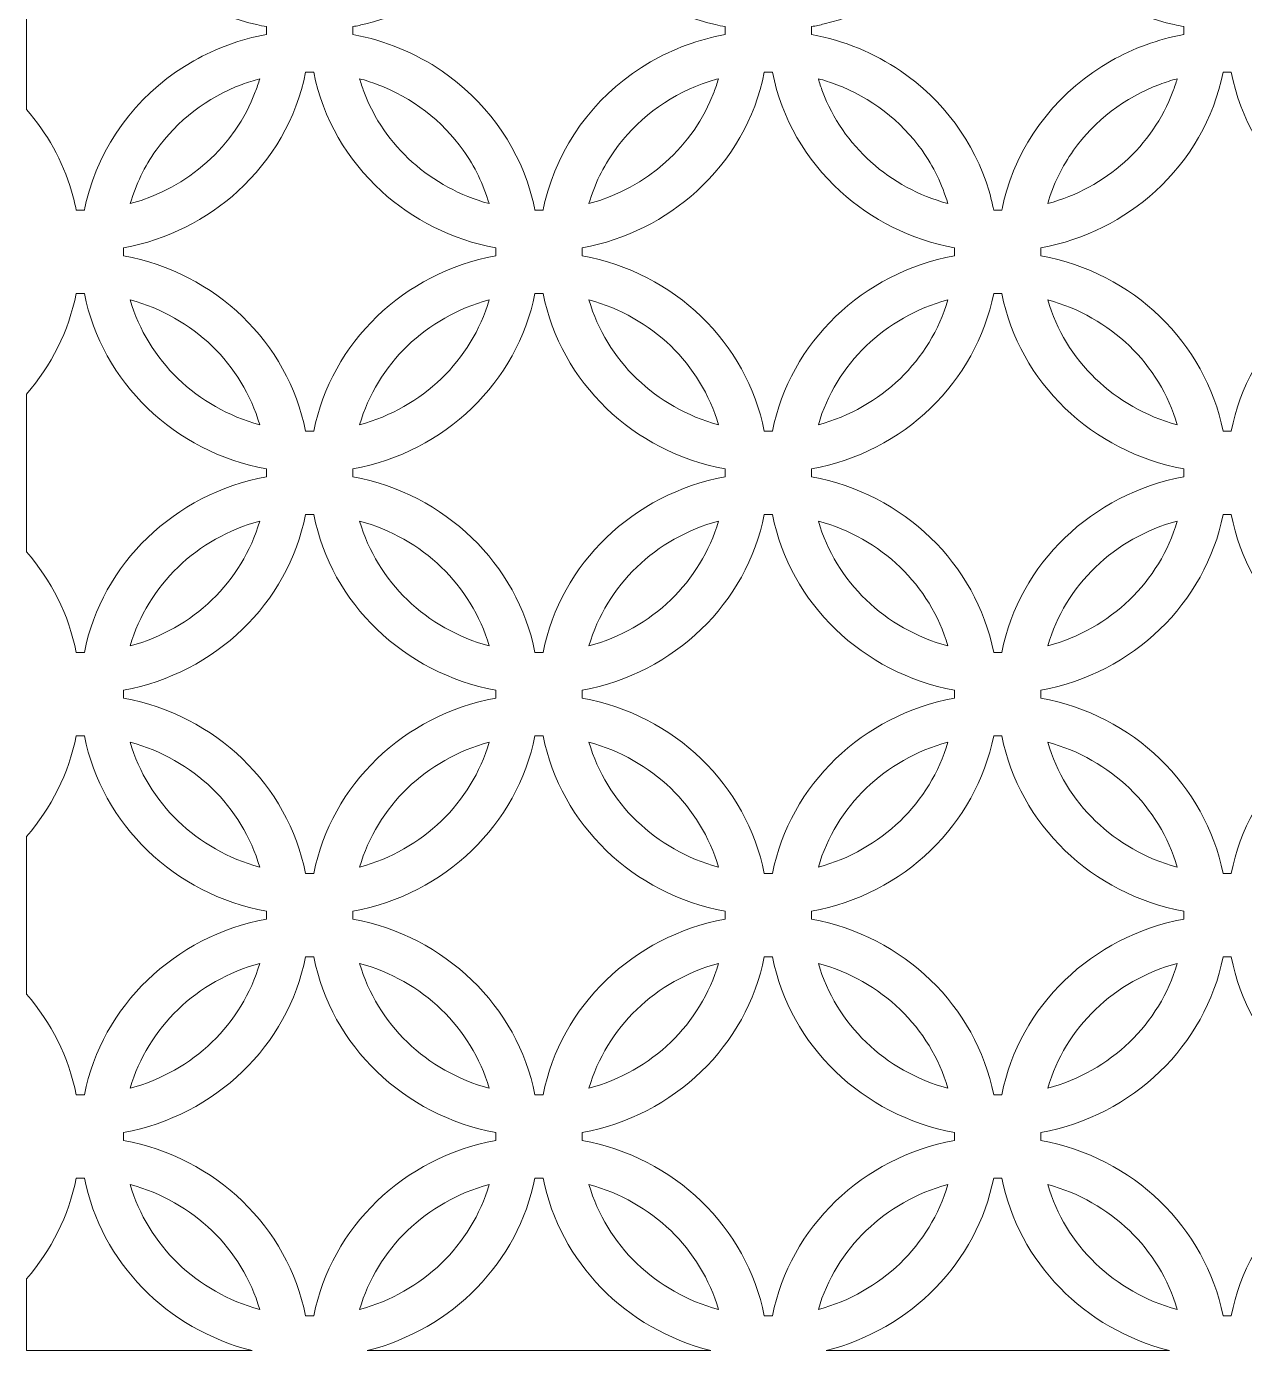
# Model space of a CAD drawing. Header units: millimetres. Extents: x -1200 to 1200, y -590 to 590.
# Drawn here: x -1200 to -657, y -590 to 0 of the extents above; entities that cross this region are included whole.
import ezdxf

# ---------------------------------------------------------------- set-up
doc = ezdxf.new("R2010")
doc.units = ezdxf.units.MM
doc.header["$MEASUREMENT"] = 0
doc.layers.add('Layer 1', color=7, linetype='Continuous')

msp = doc.modelspace()

# ---------------------------------------------------------------- linework, layer by layer
at = {"layer": 'Layer 1', "color": 250, "lineweight": 20}
for points, knots in [([(-1200.05, -36.9874), (-1200.05, -36.9874), (-1200.05, 33.2902), (-1200.05, 33.2902), (-1190.0708, 44.7199), (-1182.7364, 58.3659), (-1178.9568, 73.3518), (-1178.9568, 73.3518), (-1178.9536, 73.3518), (-1178.9536, 73.3518), (-1178.5554, 74.9312), (-1178.1965, 76.5254), (-1177.8783, 78.1335), (-1177.2714, 78.1463), (-1176.6644, 78.1561), (-1176.0541, 78.1561), (-1175.4471, 78.1561), (-1174.8402, 78.1463), (-1174.2332, 78.1335), (-1173.9149, 76.5254), (-1173.5562, 74.9312), (-1173.1579, 73.3518), (-1173.1579, 73.3518), (-1173.1546, 73.3518), (-1173.1546, 73.3518), (-1164.1085, 37.4847), (-1134.6991, 9.291), (-1097.3995, 0.7967), (-1095.9721, 0.4719), (-1094.5331, 0.1755), (-1093.0831, -0.0912), (-1093.0702, -0.6755), (-1093.0606, -1.2599), (-1093.0606, -1.8476), (-1093.0606, -2.4352), (-1093.0702, -3.0197), (-1093.0831, -3.6041), (-1104.6737, -5.7357), (-1115.5697, -9.754), (-1125.4147, -15.3144), (-1147.8862, -28.007), (-1164.8806, -48.736), (-1172.157, -73.405), (-1172.157, -73.405), (-1172.1613, -73.405), (-1172.1613, -73.405), (-1172.9755, -76.1654), (-1173.6681, -78.9752), (-1174.2332, -81.8285), (-1174.8402, -81.8417), (-1175.4471, -81.8514), (-1176.0541, -81.8514), (-1176.6644, -81.8514), (-1177.2714, -81.8417), (-1177.8783, -81.8285), (-1178.443, -78.9752), (-1179.1356, -76.1654), (-1179.9496, -73.405), (-1179.9496, -73.405), (-1179.9544, -73.405), (-1179.9544, -73.405), (-1183.9526, -59.8485), (-1190.8866, -47.4836), (-1200.05, -36.9874)], [0, 0, 0, 0, 0.04761905, 0.04761905, 0.04761905, 0.0952381, 0.0952381, 0.0952381, 0.14285714, 0.14285714, 0.14285714, 0.19047619, 0.19047619, 0.19047619, 0.23809524, 0.23809524, 0.23809524, 0.28571429, 0.28571429, 0.28571429, 0.33333333, 0.33333333, 0.33333333, 0.38095238, 0.38095238, 0.38095238, 0.42857143, 0.42857143, 0.42857143, 0.47619048, 0.47619048, 0.47619048, 0.52380952, 0.52380952, 0.52380952, 0.57142857, 0.57142857, 0.57142857, 0.61904762, 0.61904762, 0.61904762, 0.66666667, 0.66666667, 0.66666667, 0.71428571, 0.71428571, 0.71428571, 0.76190476, 0.76190476, 0.76190476, 0.80952381, 0.80952381, 0.80952381, 0.85714286, 0.85714286, 0.85714286, 0.9047619, 0.9047619, 0.9047619, 0.95238095, 0.95238095, 0.95238095, 1, 1, 1, 1]), ([(-1054.5714, -1.8476), (-1054.5714, -1.2599), (-1054.5617, -0.6755), (-1054.5488, -0.0911), (-1052.6141, 0.2647), (-1050.6988, 0.6729), (-1048.8043, 1.1324), (-1012.1806, 10.0136), (-983.4075, 37.9437), (-974.4772, 73.3518), (-974.4772, 73.3518), (-974.4741, 73.3518), (-974.4741, 73.3518), (-974.076, 74.9312), (-973.7173, 76.5254), (-973.3989, 78.1335), (-972.7918, 78.1463), (-972.185, 78.1561), (-971.5779, 78.1561), (-970.9676, 78.1561), (-970.3607, 78.1463), (-969.7537, 78.1335), (-969.4353, 76.5254), (-969.0766, 74.9312), (-968.6782, 73.3518), (-968.6782, 73.3518), (-968.6753, 73.3518), (-968.6753, 73.3518), (-959.6293, 37.4847), (-930.2198, 9.2911), (-892.9202, 0.7968), (-891.4928, 0.4719), (-890.0536, 0.1755), (-888.6036, -0.0912), (-888.5908, -0.6755), (-888.581, -1.2599), (-888.581, -1.8476), (-888.581, -2.4352), (-888.5908, -3.0197), (-888.6036, -3.6041), (-900.5521, -5.8017), (-911.7629, -10.004), (-921.8452, -15.8341), (-943.8661, -28.5689), (-960.502, -49.0698), (-967.6775, -73.405), (-967.6775, -73.405), (-967.6824, -73.405), (-967.6824, -73.405), (-968.4965, -76.1654), (-969.1888, -78.9752), (-969.7537, -81.8285), (-970.3607, -81.8417), (-970.9676, -81.8514), (-971.5779, -81.8514), (-972.185, -81.8514), (-972.7918, -81.8417), (-973.3989, -81.8285), (-973.9637, -78.9752), (-974.6559, -76.1654), (-975.4702, -73.405), (-975.4702, -73.405), (-975.4749, -73.405), (-975.4749, -73.405), (-981.9292, -51.5208), (-996.0315, -32.739), (-1014.8192, -19.9166), (-1026.4913, -11.9512), (-1039.9713, -6.2854), (-1054.5488, -3.6041), (-1054.5617, -3.0197), (-1054.5714, -2.4352), (-1054.5714, -1.8476)], [0, 0, 0, 0, 0.04166667, 0.04166667, 0.04166667, 0.08333333, 0.08333333, 0.08333333, 0.125, 0.125, 0.125, 0.16666667, 0.16666667, 0.16666667, 0.20833333, 0.20833333, 0.20833333, 0.25, 0.25, 0.25, 0.29166667, 0.29166667, 0.29166667, 0.33333333, 0.33333333, 0.33333333, 0.375, 0.375, 0.375, 0.41666667, 0.41666667, 0.41666667, 0.45833333, 0.45833333, 0.45833333, 0.5, 0.5, 0.5, 0.54166667, 0.54166667, 0.54166667, 0.58333333, 0.58333333, 0.58333333, 0.625, 0.625, 0.625, 0.66666667, 0.66666667, 0.66666667, 0.70833333, 0.70833333, 0.70833333, 0.75, 0.75, 0.75, 0.79166667, 0.79166667, 0.79166667, 0.83333333, 0.83333333, 0.83333333, 0.875, 0.875, 0.875, 0.91666667, 0.91666667, 0.91666667, 0.95833333, 0.95833333, 0.95833333, 1, 1, 1, 1]), ([(-850.0918, -1.8476), (-850.0918, -1.2599), (-850.0822, -0.6755), (-850.069, -0.0911), (-848.1853, 0.2554), (-846.3198, 0.6516), (-844.4742, 1.0963), (-807.7794, 9.9378), (-778.94, 37.8954), (-769.9977, 73.3518), (-769.9977, 73.3518), (-769.9947, 73.3518), (-769.9947, 73.3518), (-769.5962, 74.9312), (-769.2377, 76.5254), (-768.9192, 78.1335), (-768.3122, 78.1463), (-767.7051, 78.1561), (-767.095, 78.1561), (-766.4879, 78.1561), (-765.881, 78.1463), (-765.274, 78.1335), (-764.9559, 76.5254), (-764.597, 74.9312), (-764.1988, 73.3518), (-764.1988, 73.3518), (-764.1956, 73.3518), (-764.1956, 73.3518), (-755.1557, 37.5085), (-725.7791, 9.3283), (-688.5145, 0.8136), (-687.0628, 0.4819), (-685.599, 0.1801), (-684.1241, -0.0912), (-684.1112, -0.6755), (-684.1016, -1.2599), (-684.1016, -1.8476), (-684.1016, -2.4352), (-684.1112, -3.0197), (-684.1241, -3.6041), (-695.7577, -5.7439), (-706.692, -9.7844), (-716.5664, -15.3778), (-738.982, -28.076), (-755.9337, -48.7768), (-763.1981, -73.405), (-763.1981, -73.405), (-763.202, -73.405), (-763.202, -73.405), (-764.0165, -76.1654), (-764.7092, -78.9752), (-765.274, -81.8285), (-765.881, -81.8417), (-766.4879, -81.8514), (-767.095, -81.8514), (-767.7051, -81.8514), (-768.3122, -81.8417), (-768.9192, -81.8285), (-769.484, -78.9752), (-770.1765, -76.1654), (-770.9906, -73.405), (-770.9906, -73.405), (-770.9954, -73.405), (-770.9954, -73.405), (-777.4694, -51.4541), (-791.6378, -32.6248), (-810.5112, -19.7998), (-822.1437, -11.8957), (-835.5632, -6.2722), (-850.069, -3.6041), (-850.0822, -3.0197), (-850.0918, -2.4352), (-850.0918, -1.8476)], [0, 0, 0, 0, 0.04166667, 0.04166667, 0.04166667, 0.08333333, 0.08333333, 0.08333333, 0.125, 0.125, 0.125, 0.16666667, 0.16666667, 0.16666667, 0.20833333, 0.20833333, 0.20833333, 0.25, 0.25, 0.25, 0.29166667, 0.29166667, 0.29166667, 0.33333333, 0.33333333, 0.33333333, 0.375, 0.375, 0.375, 0.41666667, 0.41666667, 0.41666667, 0.45833333, 0.45833333, 0.45833333, 0.5, 0.5, 0.5, 0.54166667, 0.54166667, 0.54166667, 0.58333333, 0.58333333, 0.58333333, 0.625, 0.625, 0.625, 0.66666667, 0.66666667, 0.66666667, 0.70833333, 0.70833333, 0.70833333, 0.75, 0.75, 0.75, 0.79166667, 0.79166667, 0.79166667, 0.83333333, 0.83333333, 0.83333333, 0.875, 0.875, 0.875, 0.91666667, 0.91666667, 0.91666667, 0.95833333, 0.95833333, 0.95833333, 1, 1, 1, 1]), ([(-1156.7884, -98.647), (-1137.2373, -95.0509), (-1119.6599, -86.0859), (-1105.771, -73.405), (-1105.771, -73.405), (-1105.7782, -73.405), (-1105.7782, -73.405), (-1090.5326, -59.4894), (-1079.7325, -41.1053), (-1075.6386, -20.4223), (-1075.0317, -20.4095), (-1074.4246, -20.3996), (-1073.8145, -20.3996), (-1073.2073, -20.3996), (-1072.6005, -20.4095), (-1071.9934, -20.4223), (-1067.8994, -41.1022), (-1057.0995, -59.4927), (-1041.8535, -73.405), (-1041.8535, -73.405), (-1041.8622, -73.405), (-1041.8622, -73.405), (-1027.9736, -86.0859), (-1010.3961, -95.0509), (-990.8435, -98.647), (-990.8304, -99.2315), (-990.8208, -99.8157), (-990.8208, -100.4033), (-990.8208, -100.991), (-990.8304, -101.5756), (-990.8435, -102.1599), (-1031.8479, -109.702), (-1064.1703, -140.8558), (-1071.9934, -180.3845), (-1072.6005, -180.3976), (-1073.2073, -180.4071), (-1073.8145, -180.4071), (-1074.4246, -180.4071), (-1075.0317, -180.3976), (-1075.6386, -180.3845), (-1083.4649, -140.8589), (-1115.7809, -109.702), (-1156.7884, -102.1599), (-1156.8013, -101.5756), (-1156.8112, -100.991), (-1156.8112, -100.4033), (-1156.8112, -99.8157), (-1156.8013, -99.2315), (-1156.7884, -98.647)], [0, 0, 0, 0, 0.0625, 0.0625, 0.0625, 0.125, 0.125, 0.125, 0.1875, 0.1875, 0.1875, 0.25, 0.25, 0.25, 0.3125, 0.3125, 0.3125, 0.375, 0.375, 0.375, 0.4375, 0.4375, 0.4375, 0.5, 0.5, 0.5, 0.5625, 0.5625, 0.5625, 0.625, 0.625, 0.625, 0.6875, 0.6875, 0.6875, 0.75, 0.75, 0.75, 0.8125, 0.8125, 0.8125, 0.875, 0.875, 0.875, 0.9375, 0.9375, 0.9375, 1, 1, 1, 1]), ([(-1142.2933, -55.1992), (-1132.9211, -42.0321), (-1119.5684, -31.7043), (-1103.9093, -25.827), (-1101.3612, -24.8706), (-1098.752, -24.0321), (-1096.089, -23.3184), (-1096.6655, -25.317), (-1097.3204, -27.2838), (-1098.0505, -29.2161), (-1107.1536, -53.3125), (-1127.9305, -72.0041), (-1153.7826, -78.9327), (-1151.3085, -70.3552), (-1147.3891, -62.3578), (-1142.2933, -55.1992)], [0, 0, 0, 0, 0.2, 0.2, 0.2, 0.4, 0.4, 0.4, 0.6, 0.6, 0.6, 0.8, 0.8, 0.8, 1, 1, 1, 1]), ([(-993.8493, -78.9327), (-1019.7765, -71.9841), (-1040.5995, -53.2036), (-1049.6608, -29.0053), (-1050.3588, -27.141), (-1050.9874, -25.2442), (-1051.5429, -23.3184), (-1048.8956, -24.0277), (-1046.3017, -24.8605), (-1043.7684, -25.81), (-1028.0854, -31.6859), (-1014.7128, -42.025), (-1005.3311, -55.2099), (-1000.2389, -62.3656), (-996.3222, -70.3594), (-993.8493, -78.9327)], [0, 0, 0, 0, 0.2, 0.2, 0.2, 0.4, 0.4, 0.4, 0.6, 0.6, 0.6, 0.8, 0.8, 0.8, 1, 1, 1, 1]), ([(-952.3091, -98.647), (-932.7578, -95.0509), (-915.1804, -86.0859), (-901.2915, -73.405), (-901.2915, -73.405), (-901.2989, -73.405), (-901.2989, -73.405), (-886.0564, -59.4894), (-875.2531, -41.1053), (-871.159, -20.4223), (-870.5521, -20.4095), (-869.945, -20.3996), (-869.3348, -20.3996), (-868.7279, -20.3996), (-868.1207, -20.4095), (-867.514, -20.4223), (-863.4198, -41.1022), (-852.6199, -59.4927), (-837.3739, -73.405), (-837.3739, -73.405), (-837.3828, -73.405), (-837.3828, -73.405), (-823.4941, -86.0859), (-805.9167, -95.0509), (-786.3639, -98.647), (-786.351, -99.2315), (-786.3412, -99.8157), (-786.3412, -100.4033), (-786.3412, -100.991), (-786.351, -101.5756), (-786.3639, -102.1599), (-827.3683, -109.702), (-859.6909, -140.8558), (-867.514, -180.3845), (-868.1207, -180.3976), (-868.7279, -180.4071), (-869.3348, -180.4071), (-869.945, -180.4071), (-870.5521, -180.3976), (-871.159, -180.3845), (-878.9822, -140.8589), (-911.3046, -109.702), (-952.3091, -102.1599), (-952.3219, -101.5756), (-952.3317, -100.991), (-952.3317, -100.4033), (-952.3317, -99.8157), (-952.3219, -99.2315), (-952.3091, -98.647)], [0, 0, 0, 0, 0.0625, 0.0625, 0.0625, 0.125, 0.125, 0.125, 0.1875, 0.1875, 0.1875, 0.25, 0.25, 0.25, 0.3125, 0.3125, 0.3125, 0.375, 0.375, 0.375, 0.4375, 0.4375, 0.4375, 0.5, 0.5, 0.5, 0.5625, 0.5625, 0.5625, 0.625, 0.625, 0.625, 0.6875, 0.6875, 0.6875, 0.75, 0.75, 0.75, 0.8125, 0.8125, 0.8125, 0.875, 0.875, 0.875, 0.9375, 0.9375, 0.9375, 1, 1, 1, 1]), ([(-937.945, -55.3841), (-928.439, -41.9488), (-914.7971, -31.4498), (-898.7875, -25.5889), (-896.4436, -24.7308), (-894.0491, -23.9723), (-891.6096, -23.3184), (-892.1862, -25.3176), (-892.8414, -27.2852), (-893.5717, -29.218), (-902.6753, -53.3136), (-923.4519, -72.0043), (-949.3032, -78.9327), (-946.8503, -70.429), (-942.9769, -62.4955), (-937.945, -55.3841)], [0, 0, 0, 0, 0.2, 0.2, 0.2, 0.4, 0.4, 0.4, 0.6, 0.6, 0.6, 0.8, 0.8, 0.8, 1, 1, 1, 1]), ([(-789.3698, -78.9327), (-815.3228, -71.977), (-836.1612, -53.1664), (-845.2083, -28.9332), (-845.8957, -27.0919), (-846.5151, -25.2195), (-847.0635, -23.3184), (-844.4162, -24.0277), (-841.8224, -24.8605), (-839.2888, -25.81), (-823.6058, -31.6859), (-810.2333, -42.025), (-800.8517, -55.2099), (-795.7597, -62.3656), (-791.8427, -70.3594), (-789.3698, -78.9327)], [0, 0, 0, 0, 0.2, 0.2, 0.2, 0.4, 0.4, 0.4, 0.6, 0.6, 0.6, 0.8, 0.8, 0.8, 1, 1, 1, 1]), ([(-747.8294, -98.647), (-728.2784, -95.0509), (-710.701, -86.0859), (-696.812, -73.405), (-696.812, -73.405), (-696.8194, -73.405), (-696.8194, -73.405), (-681.5736, -59.4894), (-670.7734, -41.1053), (-666.6795, -20.4223), (-666.0725, -20.4095), (-665.4656, -20.3996), (-664.8554, -20.3996), (-664.2483, -20.3996), (-663.6415, -20.4095), (-663.0343, -20.4223), (-658.9405, -41.1022), (-648.1373, -59.4927), (-632.8945, -73.405), (-632.8945, -73.405), (-632.902, -73.405), (-632.902, -73.405), (-619.0129, -86.0859), (-601.4356, -95.0509), (-581.8845, -98.647), (-581.8714, -99.2315), (-581.8619, -99.8157), (-581.8619, -100.4033), (-581.8619, -100.991), (-581.8714, -101.5756), (-581.8845, -102.1599), (-622.8886, -109.702), (-655.2113, -140.8558), (-663.0343, -180.3845), (-663.6415, -180.3976), (-664.2483, -180.4071), (-664.8554, -180.4071), (-665.4656, -180.4071), (-666.0725, -180.3976), (-666.6795, -180.3845), (-674.5027, -140.8589), (-706.8218, -109.702), (-747.8294, -102.1599), (-747.8423, -101.5756), (-747.8519, -100.991), (-747.8519, -100.4033), (-747.8519, -99.8157), (-747.8423, -99.2315), (-747.8294, -98.647)], [0, 0, 0, 0, 0.0625, 0.0625, 0.0625, 0.125, 0.125, 0.125, 0.1875, 0.1875, 0.1875, 0.25, 0.25, 0.25, 0.3125, 0.3125, 0.3125, 0.375, 0.375, 0.375, 0.4375, 0.4375, 0.4375, 0.5, 0.5, 0.5, 0.5625, 0.5625, 0.5625, 0.625, 0.625, 0.625, 0.6875, 0.6875, 0.6875, 0.75, 0.75, 0.75, 0.8125, 0.8125, 0.8125, 0.875, 0.875, 0.875, 0.9375, 0.9375, 0.9375, 1, 1, 1, 1]), ([(-733.3418, -55.2099), (-723.9601, -42.025), (-710.5876, -31.6859), (-694.9048, -25.81), (-692.371, -24.8605), (-689.7772, -24.0277), (-687.13, -23.3184), (-687.6855, -25.2442), (-688.3139, -27.141), (-689.0122, -29.0053), (-698.0738, -53.2036), (-718.8963, -71.9841), (-744.8236, -78.9327), (-742.3507, -70.3594), (-738.434, -62.3656), (-733.3418, -55.2099)], [0, 0, 0, 0, 0.2, 0.2, 0.2, 0.4, 0.4, 0.4, 0.6, 0.6, 0.6, 0.8, 0.8, 0.8, 1, 1, 1, 1]), ([(-1200.05, -234.0978), (-1200.05, -234.0978), (-1200.05, -163.818), (-1200.05, -163.818), (-1189.0186, -151.1838), (-1181.2167, -135.843), (-1177.8783, -118.9748), (-1177.2714, -118.9651), (-1176.6644, -118.9554), (-1176.0541, -118.9554), (-1175.4471, -118.9554), (-1174.8402, -118.9651), (-1174.2332, -118.9748), (-1166.41, -158.5038), (-1134.0876, -189.6574), (-1093.0831, -197.2028), (-1093.0702, -197.784), (-1093.0606, -198.3684), (-1093.0606, -198.956), (-1093.0606, -199.5437), (-1093.0702, -200.1312), (-1093.0831, -200.7124), (-1134.0907, -208.2547), (-1166.4067, -239.4114), (-1174.2332, -278.9372), (-1174.8402, -278.95), (-1175.4471, -278.9597), (-1176.0541, -278.9597), (-1176.6644, -278.9597), (-1177.2714, -278.95), (-1177.8783, -278.9372), (-1181.2166, -262.0708), (-1189.0187, -246.7313), (-1200.05, -234.0978)], [0, 0, 0, 0, 0.09090909, 0.09090909, 0.09090909, 0.18181818, 0.18181818, 0.18181818, 0.27272727, 0.27272727, 0.27272727, 0.36363636, 0.36363636, 0.36363636, 0.45454545, 0.45454545, 0.45454545, 0.54545455, 0.54545455, 0.54545455, 0.63636364, 0.63636364, 0.63636364, 0.72727273, 0.72727273, 0.72727273, 0.81818182, 0.81818182, 0.81818182, 0.90909091, 0.90909091, 0.90909091, 1, 1, 1, 1]), ([(-1153.7826, -121.8743), (-1125.8577, -129.3584), (-1103.8542, -150.5676), (-1096.089, -177.4852), (-1124.0139, -170.0011), (-1146.0176, -148.7919), (-1153.7826, -121.8743)], [0, 0, 0, 0, 0.5, 0.5, 0.5, 1, 1, 1, 1]), ([(-1054.5714, -198.956), (-1054.5714, -198.3684), (-1054.5617, -197.784), (-1054.5488, -197.2028), (-1013.5411, -189.6574), (-981.222, -158.5038), (-973.3989, -118.9748), (-972.7918, -118.9651), (-972.185, -118.9554), (-971.5779, -118.9554), (-970.9676, -118.9554), (-970.3607, -118.9651), (-969.7537, -118.9748), (-961.9305, -158.5038), (-929.6081, -189.6574), (-888.6036, -197.2028), (-888.5908, -197.784), (-888.581, -198.3684), (-888.581, -198.956), (-888.581, -199.5437), (-888.5908, -200.1312), (-888.6036, -200.7124), (-929.6114, -208.2547), (-961.9305, -239.4114), (-969.7537, -278.9372), (-970.3607, -278.95), (-970.9676, -278.9597), (-971.5779, -278.9597), (-972.185, -278.9597), (-972.7918, -278.95), (-973.3989, -278.9372), (-981.222, -239.4114), (-1013.5443, -208.258), (-1054.5488, -200.7124), (-1054.5617, -200.1312), (-1054.5714, -199.5437), (-1054.5714, -198.956)], [0, 0, 0, 0, 0.08333333, 0.08333333, 0.08333333, 0.16666667, 0.16666667, 0.16666667, 0.25, 0.25, 0.25, 0.33333333, 0.33333333, 0.33333333, 0.41666667, 0.41666667, 0.41666667, 0.5, 0.5, 0.5, 0.58333333, 0.58333333, 0.58333333, 0.66666667, 0.66666667, 0.66666667, 0.75, 0.75, 0.75, 0.83333333, 0.83333333, 0.83333333, 0.91666667, 0.91666667, 0.91666667, 1, 1, 1, 1]), ([(-1051.5429, -177.4852), (-1043.7778, -150.5676), (-1021.7743, -129.3584), (-993.8493, -121.8743), (-1001.6143, -148.7919), (-1023.6178, -170.0011), (-1051.5429, -177.4852)], [0, 0, 0, 0, 0.5, 0.5, 0.5, 1, 1, 1, 1]), ([(-949.3032, -121.8743), (-921.3781, -129.3584), (-899.3746, -150.5676), (-891.6096, -177.4852), (-919.5345, -170.0011), (-941.5381, -148.7919), (-949.3032, -121.8743)], [0, 0, 0, 0, 0.5, 0.5, 0.5, 1, 1, 1, 1]), ([(-850.0918, -198.956), (-850.0918, -198.3684), (-850.0822, -197.784), (-850.069, -197.2028), (-809.0615, -189.6574), (-776.7425, -158.5038), (-768.9192, -118.9748), (-768.3122, -118.9651), (-767.7051, -118.9554), (-767.095, -118.9554), (-766.4879, -118.9554), (-765.881, -118.9651), (-765.274, -118.9748), (-757.451, -158.5038), (-725.1286, -189.6574), (-684.1241, -197.2028), (-684.1112, -197.784), (-684.1016, -198.3684), (-684.1016, -198.956), (-684.1016, -199.5437), (-684.1112, -200.1312), (-684.1241, -200.7124), (-725.1286, -208.2547), (-757.4477, -239.4114), (-765.274, -278.9372), (-765.881, -278.95), (-766.4879, -278.9597), (-767.095, -278.9597), (-767.7051, -278.9597), (-768.3122, -278.95), (-768.9192, -278.9372), (-776.7425, -239.4114), (-809.0648, -208.258), (-850.069, -200.7124), (-850.0822, -200.1312), (-850.0918, -199.5437), (-850.0918, -198.956)], [0, 0, 0, 0, 0.08333333, 0.08333333, 0.08333333, 0.16666667, 0.16666667, 0.16666667, 0.25, 0.25, 0.25, 0.33333333, 0.33333333, 0.33333333, 0.41666667, 0.41666667, 0.41666667, 0.5, 0.5, 0.5, 0.58333333, 0.58333333, 0.58333333, 0.66666667, 0.66666667, 0.66666667, 0.75, 0.75, 0.75, 0.83333333, 0.83333333, 0.83333333, 0.91666667, 0.91666667, 0.91666667, 1, 1, 1, 1]), ([(-847.0635, -177.4852), (-839.2982, -150.5676), (-817.2949, -129.3584), (-789.3698, -121.8743), (-797.1348, -148.7919), (-819.1383, -170.0011), (-847.0635, -177.4852)], [0, 0, 0, 0, 0.5, 0.5, 0.5, 1, 1, 1, 1]), ([(-744.8236, -121.8743), (-716.8987, -129.3584), (-694.895, -150.5676), (-687.13, -177.4852), (-715.055, -170.0011), (-737.0585, -148.7919), (-744.8236, -121.8743)], [0, 0, 0, 0, 0.5, 0.5, 0.5, 1, 1, 1, 1]), ([(-1156.7884, -295.7554), (-1115.7842, -288.2133), (-1083.4617, -257.0595), (-1075.6386, -217.5306), (-1075.0317, -217.5176), (-1074.4246, -217.5081), (-1073.8145, -217.5081), (-1073.2073, -217.5081), (-1072.6005, -217.5176), (-1071.9934, -217.5306), (-1064.1703, -257.0562), (-1031.851, -288.2133), (-990.8435, -295.7554), (-990.8304, -296.3398), (-990.8208, -296.9244), (-990.8208, -297.5119), (-990.8208, -298.0995), (-990.8304, -298.6839), (-990.8435, -299.2682), (-1031.8479, -306.8105), (-1064.1703, -337.9672), (-1071.9934, -377.4929), (-1072.6005, -377.5058), (-1073.2073, -377.5156), (-1073.8145, -377.5156), (-1074.4246, -377.5156), (-1075.0317, -377.5058), (-1075.6386, -377.4929), (-1083.4649, -337.9672), (-1115.7809, -306.8105), (-1156.7884, -299.2682), (-1156.8013, -298.6839), (-1156.8112, -298.0995), (-1156.8112, -297.5119), (-1156.8112, -296.9244), (-1156.8013, -296.3398), (-1156.7884, -295.7554)], [0, 0, 0, 0, 0.08333333, 0.08333333, 0.08333333, 0.16666667, 0.16666667, 0.16666667, 0.25, 0.25, 0.25, 0.33333333, 0.33333333, 0.33333333, 0.41666667, 0.41666667, 0.41666667, 0.5, 0.5, 0.5, 0.58333333, 0.58333333, 0.58333333, 0.66666667, 0.66666667, 0.66666667, 0.75, 0.75, 0.75, 0.83333333, 0.83333333, 0.83333333, 0.91666667, 0.91666667, 0.91666667, 1, 1, 1, 1]), ([(-952.3091, -295.7554), (-911.3046, -288.2133), (-878.9822, -257.0595), (-871.159, -217.5306), (-870.5521, -217.5176), (-869.945, -217.5081), (-869.3348, -217.5081), (-868.7279, -217.5081), (-868.1207, -217.5176), (-867.514, -217.5306), (-859.6909, -257.0562), (-827.3717, -288.2133), (-786.3639, -295.7554), (-786.351, -296.3398), (-786.3412, -296.9244), (-786.3412, -297.5119), (-786.3412, -298.0995), (-786.351, -298.6839), (-786.3639, -299.2682), (-827.3683, -306.8105), (-859.6909, -337.9672), (-867.514, -377.4929), (-868.1207, -377.5058), (-868.7279, -377.5156), (-869.3348, -377.5156), (-869.945, -377.5156), (-870.5521, -377.5058), (-871.159, -377.4929), (-878.9822, -337.9672), (-911.3046, -306.8105), (-952.3091, -299.2682), (-952.3219, -298.6839), (-952.3317, -298.0995), (-952.3317, -297.5119), (-952.3317, -296.9244), (-952.3219, -296.3398), (-952.3091, -295.7554)], [0, 0, 0, 0, 0.08333333, 0.08333333, 0.08333333, 0.16666667, 0.16666667, 0.16666667, 0.25, 0.25, 0.25, 0.33333333, 0.33333333, 0.33333333, 0.41666667, 0.41666667, 0.41666667, 0.5, 0.5, 0.5, 0.58333333, 0.58333333, 0.58333333, 0.66666667, 0.66666667, 0.66666667, 0.75, 0.75, 0.75, 0.83333333, 0.83333333, 0.83333333, 0.91666667, 0.91666667, 0.91666667, 1, 1, 1, 1]), ([(-747.8294, -295.7554), (-706.825, -288.2133), (-674.5027, -257.0595), (-666.6795, -217.5306), (-666.0725, -217.5176), (-665.4656, -217.5081), (-664.8554, -217.5081), (-664.2483, -217.5081), (-663.6415, -217.5176), (-663.0343, -217.5306), (-655.2113, -257.0562), (-622.8886, -288.2133), (-581.8845, -295.7554), (-581.8714, -296.3398), (-581.8619, -296.9244), (-581.8619, -297.5119), (-581.8619, -298.0995), (-581.8714, -298.6839), (-581.8845, -299.2682), (-622.8886, -306.8105), (-655.2113, -337.9672), (-663.0343, -377.4929), (-663.6415, -377.5058), (-664.2483, -377.5156), (-664.8554, -377.5156), (-665.4656, -377.5156), (-666.0725, -377.5058), (-666.6795, -377.4929), (-674.5027, -337.9672), (-706.8218, -306.8105), (-747.8294, -299.2682), (-747.8423, -298.6839), (-747.8519, -298.0995), (-747.8519, -297.5119), (-747.8519, -296.9244), (-747.8423, -296.3398), (-747.8294, -295.7554)], [0, 0, 0, 0, 0.08333333, 0.08333333, 0.08333333, 0.16666667, 0.16666667, 0.16666667, 0.25, 0.25, 0.25, 0.33333333, 0.33333333, 0.33333333, 0.41666667, 0.41666667, 0.41666667, 0.5, 0.5, 0.5, 0.58333333, 0.58333333, 0.58333333, 0.66666667, 0.66666667, 0.66666667, 0.75, 0.75, 0.75, 0.83333333, 0.83333333, 0.83333333, 0.91666667, 0.91666667, 0.91666667, 1, 1, 1, 1]), ([(-1153.7826, -276.041), (-1146.0176, -249.1234), (-1124.0139, -227.9142), (-1096.089, -220.4302), (-1103.8542, -247.3477), (-1125.8577, -268.5568), (-1153.7826, -276.041)], [0, 0, 0, 0, 0.5, 0.5, 0.5, 1, 1, 1, 1]), ([(-993.8493, -276.041), (-1021.7743, -268.5568), (-1043.7778, -247.3477), (-1051.5429, -220.4302), (-1023.6178, -227.9142), (-1001.6143, -249.1234), (-993.8493, -276.041)], [0, 0, 0, 0, 0.5, 0.5, 0.5, 1, 1, 1, 1]), ([(-949.3032, -276.041), (-941.5381, -249.1234), (-919.5345, -227.9142), (-891.6096, -220.4302), (-899.3746, -247.3477), (-921.3781, -268.5568), (-949.3032, -276.041)], [0, 0, 0, 0, 0.5, 0.5, 0.5, 1, 1, 1, 1]), ([(-789.3698, -276.041), (-817.2949, -268.5568), (-839.2982, -247.3477), (-847.0635, -220.4302), (-819.1383, -227.9142), (-797.1348, -249.1234), (-789.3698, -276.041)], [0, 0, 0, 0, 0.5, 0.5, 0.5, 1, 1, 1, 1]), ([(-744.8236, -276.041), (-737.0585, -249.1234), (-715.055, -227.9142), (-687.13, -220.4302), (-694.895, -247.3477), (-716.8987, -268.5568), (-744.8236, -276.041)], [0, 0, 0, 0, 0.5, 0.5, 0.5, 1, 1, 1, 1]), ([(-1200.05, -431.2069), (-1200.05, -431.2069), (-1200.05, -360.928), (-1200.05, -360.928), (-1189.0186, -348.2938), (-1181.2167, -332.9533), (-1177.8783, -316.0865), (-1177.2714, -316.0734), (-1176.6644, -316.064), (-1176.0541, -316.064), (-1175.4471, -316.064), (-1174.8402, -316.0734), (-1174.2332, -316.0865), (-1166.41, -355.6121), (-1134.0876, -386.7691), (-1093.0831, -394.3112), (-1093.0702, -394.8956), (-1093.0606, -395.48), (-1093.0606, -396.0678), (-1093.0606, -396.6553), (-1093.0702, -397.2397), (-1093.0831, -397.8239), (-1134.0907, -405.3661), (-1166.4067, -436.5231), (-1174.2332, -476.0487), (-1174.8402, -476.0617), (-1175.4471, -476.0713), (-1176.0541, -476.0713), (-1176.6644, -476.0713), (-1177.2714, -476.0617), (-1177.8783, -476.0487), (-1181.2166, -459.1811), (-1189.0187, -443.8407), (-1200.05, -431.2069)], [0, 0, 0, 0, 0.09090909, 0.09090909, 0.09090909, 0.18181818, 0.18181818, 0.18181818, 0.27272727, 0.27272727, 0.27272727, 0.36363636, 0.36363636, 0.36363636, 0.45454545, 0.45454545, 0.45454545, 0.54545455, 0.54545455, 0.54545455, 0.63636364, 0.63636364, 0.63636364, 0.72727273, 0.72727273, 0.72727273, 0.81818182, 0.81818182, 0.81818182, 0.90909091, 0.90909091, 0.90909091, 1, 1, 1, 1]), ([(-1054.5714, -396.0678), (-1054.5714, -395.48), (-1054.5617, -394.8956), (-1054.5488, -394.3112), (-1013.5411, -386.7691), (-981.222, -355.6121), (-973.3989, -316.0865), (-972.7918, -316.0734), (-972.185, -316.064), (-971.5779, -316.064), (-970.9676, -316.064), (-970.3607, -316.0734), (-969.7537, -316.0865), (-961.9305, -355.6121), (-929.6081, -386.7691), (-888.6036, -394.3112), (-888.5908, -394.8956), (-888.581, -395.48), (-888.581, -396.0678), (-888.581, -396.6553), (-888.5908, -397.2397), (-888.6036, -397.8239), (-929.6114, -405.3661), (-961.9305, -436.5231), (-969.7537, -476.0487), (-970.3607, -476.0617), (-970.9676, -476.0713), (-971.5779, -476.0713), (-972.185, -476.0713), (-972.7918, -476.0617), (-973.3989, -476.0487), (-981.222, -436.5199), (-1013.5443, -405.3661), (-1054.5488, -397.8239), (-1054.5617, -397.2397), (-1054.5714, -396.6553), (-1054.5714, -396.0678)], [0, 0, 0, 0, 0.08333333, 0.08333333, 0.08333333, 0.16666667, 0.16666667, 0.16666667, 0.25, 0.25, 0.25, 0.33333333, 0.33333333, 0.33333333, 0.41666667, 0.41666667, 0.41666667, 0.5, 0.5, 0.5, 0.58333333, 0.58333333, 0.58333333, 0.66666667, 0.66666667, 0.66666667, 0.75, 0.75, 0.75, 0.83333333, 0.83333333, 0.83333333, 0.91666667, 0.91666667, 0.91666667, 1, 1, 1, 1]), ([(-850.0918, -396.0678), (-850.0918, -395.48), (-850.0822, -394.8956), (-850.069, -394.3112), (-809.0615, -386.7691), (-776.7425, -355.6121), (-768.9192, -316.0865), (-768.3122, -316.0734), (-767.7051, -316.064), (-767.095, -316.064), (-766.4879, -316.064), (-765.881, -316.0734), (-765.274, -316.0865), (-757.451, -355.6121), (-725.1286, -386.7691), (-684.1241, -394.3112), (-684.1112, -394.8956), (-684.1016, -395.48), (-684.1016, -396.0678), (-684.1016, -396.6553), (-684.1112, -397.2397), (-684.1241, -397.8239), (-725.1286, -405.3661), (-757.4477, -436.5231), (-765.274, -476.0487), (-765.881, -476.0617), (-766.4879, -476.0713), (-767.095, -476.0713), (-767.7051, -476.0713), (-768.3122, -476.0617), (-768.9192, -476.0487), (-776.7425, -436.5199), (-809.0648, -405.3661), (-850.069, -397.8239), (-850.0822, -397.2397), (-850.0918, -396.6553), (-850.0918, -396.0678)], [0, 0, 0, 0, 0.08333333, 0.08333333, 0.08333333, 0.16666667, 0.16666667, 0.16666667, 0.25, 0.25, 0.25, 0.33333333, 0.33333333, 0.33333333, 0.41666667, 0.41666667, 0.41666667, 0.5, 0.5, 0.5, 0.58333333, 0.58333333, 0.58333333, 0.66666667, 0.66666667, 0.66666667, 0.75, 0.75, 0.75, 0.83333333, 0.83333333, 0.83333333, 0.91666667, 0.91666667, 0.91666667, 1, 1, 1, 1]), ([(-1153.7826, -318.9826), (-1125.8577, -326.4668), (-1103.8542, -347.676), (-1096.089, -374.5968), (-1124.0139, -367.1126), (-1146.0176, -345.9034), (-1153.7826, -318.9826)], [0, 0, 0, 0, 0.5, 0.5, 0.5, 1, 1, 1, 1]), ([(-1051.5429, -374.5968), (-1043.7778, -347.676), (-1021.7743, -326.4668), (-993.8493, -318.9826), (-1001.6143, -345.9034), (-1023.6178, -367.1126), (-1051.5429, -374.5968)], [0, 0, 0, 0, 0.5, 0.5, 0.5, 1, 1, 1, 1]), ([(-949.3032, -318.9826), (-921.3781, -326.4668), (-899.3746, -347.676), (-891.6096, -374.5968), (-919.5345, -367.1126), (-941.5381, -345.9034), (-949.3032, -318.9826)], [0, 0, 0, 0, 0.5, 0.5, 0.5, 1, 1, 1, 1]), ([(-847.0635, -374.5968), (-839.2982, -347.676), (-817.2949, -326.4668), (-789.3698, -318.9826), (-797.1348, -345.9034), (-819.1383, -367.1126), (-847.0635, -374.5968)], [0, 0, 0, 0, 0.5, 0.5, 0.5, 1, 1, 1, 1]), ([(-744.8236, -318.9826), (-716.8987, -326.4668), (-694.895, -347.676), (-687.13, -374.5968), (-715.055, -367.1126), (-737.0585, -345.9034), (-744.8236, -318.9826)], [0, 0, 0, 0, 0.5, 0.5, 0.5, 1, 1, 1, 1]), ([(-1156.7884, -492.8671), (-1115.7842, -485.3216), (-1083.4617, -454.168), (-1075.6386, -414.639), (-1075.0317, -414.6295), (-1074.4246, -414.6163), (-1073.8145, -414.6163), (-1073.2073, -414.6163), (-1072.6005, -414.6295), (-1071.9934, -414.639), (-1064.1703, -454.1647), (-1031.851, -485.3216), (-990.8435, -492.8671), (-990.8304, -493.4515), (-990.8208, -494.0325), (-990.8208, -494.6201), (-990.8208, -495.2077), (-990.8304, -495.7922), (-990.8435, -496.3765), (-1031.8479, -503.922), (-1064.1703, -535.0758), (-1071.9934, -574.6013), (-1072.6005, -574.6143), (-1073.2073, -574.6238), (-1073.8145, -574.6238), (-1074.4246, -574.6238), (-1075.0317, -574.6143), (-1075.6386, -574.6013), (-1083.4649, -535.0758), (-1115.7809, -503.922), (-1156.7884, -496.3765), (-1156.8013, -495.7922), (-1156.8112, -495.2077), (-1156.8112, -494.6201), (-1156.8112, -494.0325), (-1156.8013, -493.4515), (-1156.7884, -492.8671)], [0, 0, 0, 0, 0.08333333, 0.08333333, 0.08333333, 0.16666667, 0.16666667, 0.16666667, 0.25, 0.25, 0.25, 0.33333333, 0.33333333, 0.33333333, 0.41666667, 0.41666667, 0.41666667, 0.5, 0.5, 0.5, 0.58333333, 0.58333333, 0.58333333, 0.66666667, 0.66666667, 0.66666667, 0.75, 0.75, 0.75, 0.83333333, 0.83333333, 0.83333333, 0.91666667, 0.91666667, 0.91666667, 1, 1, 1, 1]), ([(-1153.7826, -473.1495), (-1146.0176, -446.2318), (-1124.0139, -425.0226), (-1096.089, -417.5385), (-1103.8542, -444.456), (-1125.8577, -465.6654), (-1153.7826, -473.1495)], [0, 0, 0, 0, 0.5, 0.5, 0.5, 1, 1, 1, 1]), ([(-1051.5429, -417.5385), (-1023.6178, -425.0226), (-1001.6143, -446.2318), (-993.8493, -473.1495), (-1021.7743, -465.6654), (-1043.7778, -444.456), (-1051.5429, -417.5385)], [0, 0, 0, 0, 0.5, 0.5, 0.5, 1, 1, 1, 1]), ([(-952.3091, -492.8671), (-911.3046, -485.3216), (-878.9822, -454.168), (-871.159, -414.639), (-870.5521, -414.6295), (-869.945, -414.6163), (-869.3348, -414.6163), (-868.7279, -414.6163), (-868.1207, -414.6295), (-867.514, -414.639), (-859.6909, -454.1647), (-827.3717, -485.3216), (-786.3639, -492.8671), (-786.351, -493.4515), (-786.3412, -494.0325), (-786.3412, -494.6201), (-786.3412, -495.2077), (-786.351, -495.7922), (-786.3639, -496.3765), (-827.3683, -503.922), (-859.6909, -535.0758), (-867.514, -574.6013), (-868.1207, -574.6143), (-868.7279, -574.6238), (-869.3348, -574.6238), (-869.945, -574.6238), (-870.5521, -574.6143), (-871.159, -574.6013), (-878.9822, -535.0758), (-911.3046, -503.922), (-952.3091, -496.3765), (-952.3219, -495.7922), (-952.3317, -495.2077), (-952.3317, -494.6201), (-952.3317, -494.0325), (-952.3219, -493.4515), (-952.3091, -492.8671)], [0, 0, 0, 0, 0.08333333, 0.08333333, 0.08333333, 0.16666667, 0.16666667, 0.16666667, 0.25, 0.25, 0.25, 0.33333333, 0.33333333, 0.33333333, 0.41666667, 0.41666667, 0.41666667, 0.5, 0.5, 0.5, 0.58333333, 0.58333333, 0.58333333, 0.66666667, 0.66666667, 0.66666667, 0.75, 0.75, 0.75, 0.83333333, 0.83333333, 0.83333333, 0.91666667, 0.91666667, 0.91666667, 1, 1, 1, 1]), ([(-949.3032, -473.1495), (-941.5381, -446.2318), (-919.5345, -425.0226), (-891.6096, -417.5385), (-899.3746, -444.456), (-921.3781, -465.6654), (-949.3032, -473.1495)], [0, 0, 0, 0, 0.5, 0.5, 0.5, 1, 1, 1, 1]), ([(-789.3698, -473.1495), (-817.2949, -465.6654), (-839.2982, -444.456), (-847.0635, -417.5385), (-819.1383, -425.0226), (-797.1348, -446.2318), (-789.3698, -473.1495)], [0, 0, 0, 0, 0.5, 0.5, 0.5, 1, 1, 1, 1]), ([(-747.8294, -492.8671), (-706.825, -485.3216), (-674.5027, -454.168), (-666.6795, -414.639), (-666.0725, -414.6295), (-665.4656, -414.6163), (-664.8554, -414.6163), (-664.2483, -414.6163), (-663.6415, -414.6295), (-663.0343, -414.639), (-655.2113, -454.1647), (-622.8886, -485.3216), (-581.8845, -492.8671), (-581.8714, -493.4515), (-581.8619, -494.0325), (-581.8619, -494.6201), (-581.8619, -495.2077), (-581.8714, -495.7922), (-581.8845, -496.3765), (-622.8886, -503.922), (-655.2113, -535.0758), (-663.0343, -574.6013), (-663.6415, -574.6143), (-664.2483, -574.6238), (-664.8554, -574.6238), (-665.4656, -574.6238), (-666.0725, -574.6143), (-666.6795, -574.6013), (-674.5027, -535.0758), (-706.8218, -503.922), (-747.8294, -496.3765), (-747.8423, -495.7922), (-747.8519, -495.2077), (-747.8519, -494.6201), (-747.8519, -494.0325), (-747.8423, -493.4515), (-747.8294, -492.8671)], [0, 0, 0, 0, 0.08333333, 0.08333333, 0.08333333, 0.16666667, 0.16666667, 0.16666667, 0.25, 0.25, 0.25, 0.33333333, 0.33333333, 0.33333333, 0.41666667, 0.41666667, 0.41666667, 0.5, 0.5, 0.5, 0.58333333, 0.58333333, 0.58333333, 0.66666667, 0.66666667, 0.66666667, 0.75, 0.75, 0.75, 0.83333333, 0.83333333, 0.83333333, 0.91666667, 0.91666667, 0.91666667, 1, 1, 1, 1]), ([(-744.8236, -473.1495), (-737.0585, -446.2318), (-715.055, -425.0226), (-687.13, -417.5385), (-694.895, -444.456), (-716.8987, -465.6654), (-744.8236, -473.1495)], [0, 0, 0, 0, 0.5, 0.5, 0.5, 1, 1, 1, 1]), ([(-1099.4983, -590.0266), (-1099.4983, -590.0266), (-1200.05, -590.0266), (-1200.05, -590.0266), (-1200.05, -590.0266), (-1200.05, -558.0364), (-1200.05, -558.0364), (-1189.0186, -545.4022), (-1181.2167, -530.0617), (-1177.8783, -513.1949), (-1177.2714, -513.1819), (-1176.6644, -513.1723), (-1176.0541, -513.1723), (-1175.4471, -513.1723), (-1174.8402, -513.1819), (-1174.2332, -513.1949), (-1166.8228, -550.6379), (-1137.4291, -580.5622), (-1099.4983, -590.0266)], [0, 0, 0, 0, 0.16666667, 0.16666667, 0.16666667, 0.33333333, 0.33333333, 0.33333333, 0.5, 0.5, 0.5, 0.66666667, 0.66666667, 0.66666667, 0.83333333, 0.83333333, 0.83333333, 1, 1, 1, 1]), ([(-895.0188, -590.0266), (-895.0188, -590.0266), (-1048.1333, -590.0266), (-1048.1333, -590.0266), (-1010.2, -580.5619), (-980.8092, -550.6347), (-973.3989, -513.1949), (-972.7918, -513.1819), (-972.185, -513.1723), (-971.5779, -513.1723), (-970.9676, -513.1723), (-970.3607, -513.1819), (-969.7537, -513.1949), (-962.3433, -550.6379), (-932.9496, -580.5622), (-895.0188, -590.0266)], [0, 0, 0, 0, 0.2, 0.2, 0.2, 0.4, 0.4, 0.4, 0.6, 0.6, 0.6, 0.8, 0.8, 0.8, 1, 1, 1, 1]), ([(-690.5393, -590.0266), (-690.5393, -590.0266), (-843.6535, -590.0266), (-843.6535, -590.0266), (-805.7203, -580.5619), (-776.3297, -550.6347), (-768.9192, -513.1949), (-768.3122, -513.1819), (-767.7051, -513.1723), (-767.095, -513.1723), (-766.4879, -513.1723), (-765.881, -513.1819), (-765.274, -513.1949), (-757.8638, -550.6379), (-728.4701, -580.5622), (-690.5393, -590.0266)], [0, 0, 0, 0, 0.2, 0.2, 0.2, 0.4, 0.4, 0.4, 0.6, 0.6, 0.6, 0.8, 0.8, 0.8, 1, 1, 1, 1]), ([(-1153.7826, -516.091), (-1125.8577, -523.5782), (-1103.8542, -544.7874), (-1096.089, -571.7052), (-1124.0139, -564.2211), (-1146.0176, -543.0119), (-1153.7826, -516.091)], [0, 0, 0, 0, 0.5, 0.5, 0.5, 1, 1, 1, 1]), ([(-1051.5429, -571.7052), (-1043.7778, -544.7845), (-1021.7743, -523.5782), (-993.8493, -516.091), (-1001.6143, -543.0119), (-1023.6178, -564.2211), (-1051.5429, -571.7052)], [0, 0, 0, 0, 0.5, 0.5, 0.5, 1, 1, 1, 1]), ([(-949.3032, -516.091), (-921.3781, -523.5782), (-899.3746, -544.7874), (-891.6096, -571.7052), (-919.5345, -564.2211), (-941.5381, -543.0119), (-949.3032, -516.091)], [0, 0, 0, 0, 0.5, 0.5, 0.5, 1, 1, 1, 1]), ([(-847.0635, -571.7052), (-839.2982, -544.7845), (-817.2949, -523.5782), (-789.3698, -516.091), (-797.1348, -543.0119), (-819.1383, -564.2211), (-847.0635, -571.7052)], [0, 0, 0, 0, 0.5, 0.5, 0.5, 1, 1, 1, 1]), ([(-744.8236, -516.091), (-716.8987, -523.5782), (-694.895, -544.7874), (-687.13, -571.7052), (-715.055, -564.2211), (-737.0585, -543.0119), (-744.8236, -516.091)], [0, 0, 0, 0, 0.5, 0.5, 0.5, 1, 1, 1, 1])]:
    msp.add_open_spline(points, degree=3, knots=knots, dxfattribs=at)

doc.saveas('drawing.dxf')
